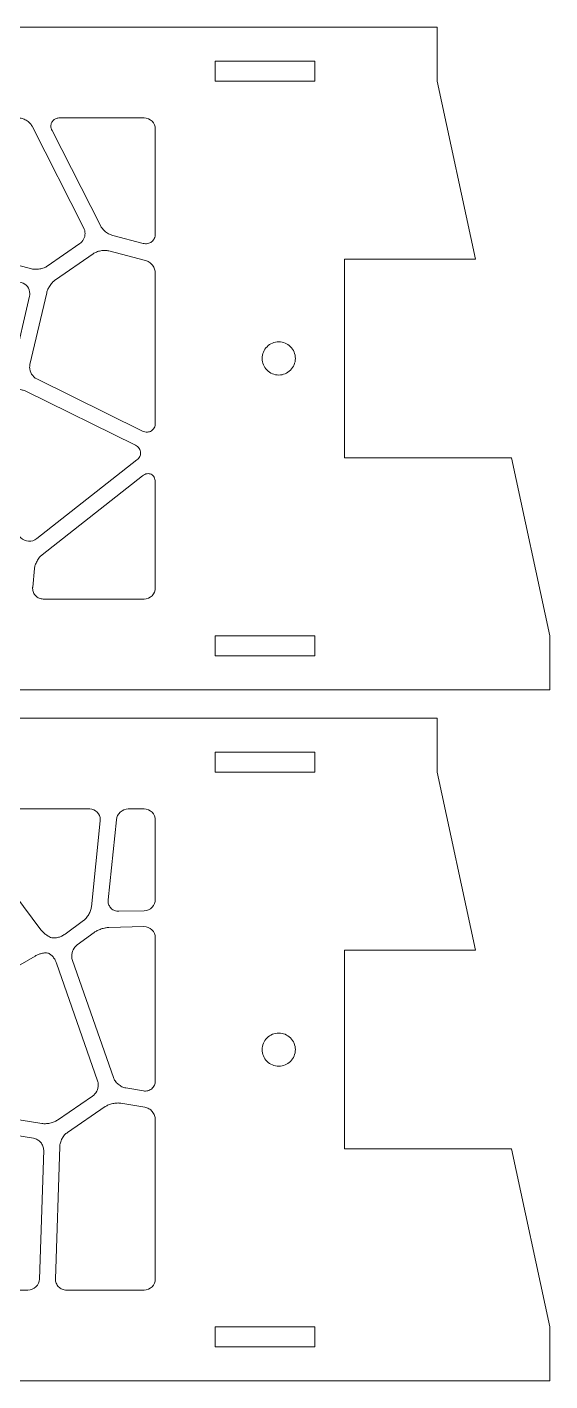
# Model space of a CAD drawing. Header units: millimetres. Extents: x -284 to 276, y -198 to 232.
# Drawn here: x -10 to 68.8, y -198 to 6.3 of the extents above; entities that cross this region are included whole.
import ezdxf

# ---------------------------------------------------------------- set-up
doc = ezdxf.new("R2010")
doc.units = ezdxf.units.MM
doc.header["$MEASUREMENT"] = 0
doc.layers.add('Layer 1', color=7, linetype='Continuous')

msp = doc.modelspace()

# ---------------------------------------------------------------- linework, layer by layer
at = {"layer": 'Layer 1', "color": 1, "lineweight": 9}
for points, knots in [([(-274.1577, 6.2933), (-274.1577, 6.2933), (-274.1577, -93.7066), (-274.1577, -93.7066), (-274.1577, -93.7066), (-274.1577, -93.7066), (68.8423, -93.7066), (68.8423, -93.7066), (68.8423, -93.7066), (68.8423, -93.7066), (68.8423, -85.5516), (68.8423, -85.5516), (68.8423, -85.5516), (68.8423, -85.5516), (63.0613, -58.7066), (63.0613, -58.7066), (63.0613, -58.7066), (63.0613, -58.7066), (37.9013, -58.7066), (37.9013, -58.7066), (37.9013, -58.7066), (37.9013, -58.7066), (37.9013, -28.7067), (37.9013, -28.7067), (37.9013, -28.7067), (37.9013, -28.7067), (57.6423, -28.7067), (57.6423, -28.7067), (57.6423, -28.7067), (57.6423, -28.7067), (51.8613, -1.8506), (51.8613, -1.8506), (51.8613, -1.8506), (51.8613, -1.8506), (51.8613, 6.2933), (51.8613, 6.2933), (51.8613, 6.2933), (51.8613, 6.2933), (-274.1577, 6.2933), (-274.1577, 6.2933)], [0, 0, 0, 0, 0.09090909, 0.09090909, 0.09090909, 0.09090909, 0.18181818, 0.18181818, 0.18181818, 0.18181818, 0.27272727, 0.27272727, 0.27272727, 0.27272727, 0.36363636, 0.36363636, 0.36363636, 0.36363636, 0.45454545, 0.45454545, 0.45454545, 0.45454545, 0.54545455, 0.54545455, 0.54545455, 0.54545455, 0.63636364, 0.63636364, 0.63636364, 0.63636364, 0.72727273, 0.72727273, 0.72727273, 0.72727273, 0.81818182, 0.81818182, 0.81818182, 0.81818182, 1, 1, 1, 1]), ([(18.4013, 1.1434), (18.4013, 1.1434), (33.4013, 1.1434), (33.4013, 1.1434), (33.4013, 1.1434), (33.4013, 1.1434), (33.4013, -1.8566), (33.4013, -1.8566), (33.4013, -1.8566), (33.4013, -1.8566), (18.4013, -1.8566), (18.4013, -1.8566), (18.4013, -1.8566), (18.4013, -1.8566), (18.4013, 1.1434), (18.4013, 1.1434)], [0, 0, 0, 0, 0.2, 0.2, 0.2, 0.2, 0.4, 0.4, 0.4, 0.4, 0.6, 0.6, 0.6, 0.6, 1, 1, 1, 1]), ([(-1.4107, -24.0316), (-1.3481, -24.1554), (-1.3004, -24.2864), (-1.2688, -24.4215), (-1.2688, -24.4215), (-1.236, -24.5607), (-1.2195, -24.7033), (-1.2195, -24.8462), (-1.2195, -24.8462), (-1.2195, -25.1532), (-1.2925, -25.4558), (-1.4324, -25.729), (-1.4324, -25.729), (-1.567, -25.9918), (-1.7647, -26.217), (-2.0076, -26.3847), (-2.0076, -26.3847), (-2.0076, -26.3847), (-6.9097, -29.7687), (-6.9097, -29.7687), (-6.9097, -29.7687), (-7.0626, -29.874), (-7.2275, -29.9606), (-7.4009, -30.027), (-7.4009, -30.027), (-7.6119, -30.108), (-7.8304, -30.1684), (-8.0531, -30.2071), (-8.0531, -30.2071), (-8.2757, -30.2458), (-8.5017, -30.2628), (-8.7276, -30.2576), (-8.7276, -30.2576), (-8.9133, -30.2534), (-9.0978, -30.2272), (-9.2773, -30.1795), (-9.2773, -30.1795), (-9.2773, -30.1795), (-26.9557, -25.4816), (-26.9557, -25.4816), (-26.9557, -25.4816), (-27.0824, -25.4479), (-27.2078, -25.4096), (-27.3316, -25.3663), (-27.3316, -25.3663), (-27.4537, -25.3237), (-27.574, -25.2762), (-27.6925, -25.2244), (-27.6925, -25.2244), (-27.7959, -25.179), (-27.8976, -25.1296), (-27.9973, -25.0763), (-27.9973, -25.0763), (-28.0575, -25.044), (-28.1155, -25.0081), (-28.1711, -24.9684), (-28.1711, -24.9684), (-28.2565, -24.9076), (-28.3379, -24.8412), (-28.4149, -24.7698), (-28.4149, -24.7698), (-28.4595, -24.7285), (-28.4993, -24.6822), (-28.5337, -24.6321), (-28.5337, -24.6321), (-28.5841, -24.5582), (-28.6228, -24.4769), (-28.6481, -24.3911), (-28.6481, -24.3911), (-28.6756, -24.2981), (-28.6896, -24.2017), (-28.6896, -24.1047), (-28.6896, -24.1047), (-28.6896, -24.1047), (-28.6897, -24.1046), (-28.6897, -24.1046), (-28.6897, -24.1046), (-28.6897, -23.8981), (-28.6443, -23.6939), (-28.5568, -23.5066), (-28.5568, -23.5066), (-28.4222, -23.2186), (-28.2478, -22.9507), (-28.0387, -22.7112), (-28.0387, -22.7112), (-28.0387, -22.7112), (-15.5467, -8.3996), (-15.5467, -8.3996), (-15.5467, -8.3996), (-15.425, -8.2604), (-15.2873, -8.1358), (-15.1366, -8.0288), (-15.1366, -8.0288), (-14.9525, -7.8977), (-14.7563, -7.7847), (-14.5507, -7.6913), (-14.5507, -7.6913), (-14.3451, -7.5977), (-14.1309, -7.5244), (-13.9113, -7.4718), (-13.9113, -7.4718), (-13.7312, -7.4288), (-13.5466, -7.4071), (-13.3614, -7.4071), (-13.3614, -7.4071), (-13.3614, -7.4071), (-11.2857, -7.4066), (-11.2857, -7.4066), (-11.2857, -7.4066), (-11.0869, -7.4067), (-10.8892, -7.4361), (-10.699, -7.4938), (-10.699, -7.4938), (-10.4817, -7.5596), (-10.2736, -7.6531), (-10.0801, -7.7718), (-10.0801, -7.7718), (-9.8865, -7.8905), (-9.709, -8.0337), (-9.5519, -8.1977), (-9.5519, -8.1977), (-9.4144, -8.3414), (-9.2988, -8.5043), (-9.2088, -8.6817), (-9.2088, -8.6817), (-9.2088, -8.6817), (-1.4107, -24.0316), (-1.4107, -24.0316)], [0, 0, 0, 0, 0.03030303, 0.03030303, 0.03030303, 0.03030303, 0.06060606, 0.06060606, 0.06060606, 0.06060606, 0.09090909, 0.09090909, 0.09090909, 0.09090909, 0.12121212, 0.12121212, 0.12121212, 0.12121212, 0.15151515, 0.15151515, 0.15151515, 0.15151515, 0.18181818, 0.18181818, 0.18181818, 0.18181818, 0.21212121, 0.21212121, 0.21212121, 0.21212121, 0.24242424, 0.24242424, 0.24242424, 0.24242424, 0.27272727, 0.27272727, 0.27272727, 0.27272727, 0.3030303, 0.3030303, 0.3030303, 0.3030303, 0.33333333, 0.33333333, 0.33333333, 0.33333333, 0.36363636, 0.36363636, 0.36363636, 0.36363636, 0.39393939, 0.39393939, 0.39393939, 0.39393939, 0.42424242, 0.42424242, 0.42424242, 0.42424242, 0.45454545, 0.45454545, 0.45454545, 0.45454545, 0.48484848, 0.48484848, 0.48484848, 0.48484848, 0.51515152, 0.51515152, 0.51515152, 0.51515152, 0.54545455, 0.54545455, 0.54545455, 0.54545455, 0.57575758, 0.57575758, 0.57575758, 0.57575758, 0.60606061, 0.60606061, 0.60606061, 0.60606061, 0.63636364, 0.63636364, 0.63636364, 0.63636364, 0.66666667, 0.66666667, 0.66666667, 0.66666667, 0.6969697, 0.6969697, 0.6969697, 0.6969697, 0.72727273, 0.72727273, 0.72727273, 0.72727273, 0.75757576, 0.75757576, 0.75757576, 0.75757576, 0.78787879, 0.78787879, 0.78787879, 0.78787879, 0.81818182, 0.81818182, 0.81818182, 0.81818182, 0.84848485, 0.84848485, 0.84848485, 0.84848485, 0.87878788, 0.87878788, 0.87878788, 0.87878788, 0.90909091, 0.90909091, 0.90909091, 0.90909091, 0.93939394, 0.93939394, 0.93939394, 0.93939394, 1, 1, 1, 1]), ([(9.3713, -9.1066), (9.3713, -9.1066), (9.3713, -24.9206), (9.3713, -24.9206), (9.3713, -24.9206), (9.3712, -25.1564), (9.3192, -25.3893), (9.219, -25.6028), (9.219, -25.6028), (9.1263, -25.8007), (8.9877, -25.9737), (8.8149, -26.1074), (8.8149, -26.1074), (8.6422, -26.2411), (8.4401, -26.3318), (8.2254, -26.3718), (8.2254, -26.3718), (7.9938, -26.4152), (7.7554, -26.4069), (7.5272, -26.348), (7.5272, -26.348), (7.5272, -26.348), (2.9623, -25.1647), (2.9623, -25.1647), (2.9623, -25.1647), (2.7835, -25.1184), (2.6107, -25.0516), (2.4474, -24.9653), (2.4474, -24.9653), (2.2479, -24.8598), (2.0588, -24.7353), (1.8828, -24.5938), (1.8828, -24.5938), (1.7068, -24.4524), (1.5448, -24.2945), (1.3988, -24.1223), (1.3988, -24.1223), (1.2793, -23.9814), (1.1767, -23.827), (1.0929, -23.6623), (1.0929, -23.6623), (1.0929, -23.6623), (-6.1947, -9.3157), (-6.1947, -9.3157), (-6.1947, -9.3157), (-6.2515, -9.2039), (-6.2957, -9.0864), (-6.3265, -8.965), (-6.3265, -8.965), (-6.354, -8.8566), (-6.368, -8.745), (-6.368, -8.6333), (-6.368, -8.6333), (-6.368, -8.4683), (-6.3342, -8.305), (-6.2687, -8.1535), (-6.2687, -8.1535), (-6.2035, -8.0024), (-6.1078, -7.8663), (-5.9878, -7.7536), (-5.9878, -7.7536), (-5.8705, -7.6435), (-5.7317, -7.5584), (-5.5802, -7.5039), (-5.5802, -7.5039), (-5.4017, -7.4397), (-5.2133, -7.407), (-5.0235, -7.407), (-5.0235, -7.407), (-5.0235, -7.407), (7.6713, -7.4066), (7.6713, -7.4066), (7.6713, -7.4066), (8.1219, -7.4065), (8.5541, -7.5853), (8.8728, -7.9037), (8.8728, -7.9037), (9.1915, -8.2223), (9.3707, -8.6565), (9.3709, -9.107), (9.3709, -9.107), (9.3709, -9.107), (9.3713, -9.1066), (9.3713, -9.1066)], [0, 0, 0, 0, 0.04545455, 0.04545455, 0.04545455, 0.04545455, 0.09090909, 0.09090909, 0.09090909, 0.09090909, 0.13636364, 0.13636364, 0.13636364, 0.13636364, 0.18181818, 0.18181818, 0.18181818, 0.18181818, 0.22727273, 0.22727273, 0.22727273, 0.22727273, 0.27272727, 0.27272727, 0.27272727, 0.27272727, 0.31818182, 0.31818182, 0.31818182, 0.31818182, 0.36363636, 0.36363636, 0.36363636, 0.36363636, 0.40909091, 0.40909091, 0.40909091, 0.40909091, 0.45454545, 0.45454545, 0.45454545, 0.45454545, 0.5, 0.5, 0.5, 0.5, 0.54545455, 0.54545455, 0.54545455, 0.54545455, 0.59090909, 0.59090909, 0.59090909, 0.59090909, 0.63636364, 0.63636364, 0.63636364, 0.63636364, 0.68181818, 0.68181818, 0.68181818, 0.68181818, 0.72727273, 0.72727273, 0.72727273, 0.72727273, 0.77272727, 0.77272727, 0.77272727, 0.77272727, 0.81818182, 0.81818182, 0.81818182, 0.81818182, 0.86363636, 0.86363636, 0.86363636, 0.86363636, 0.90909091, 0.90909091, 0.90909091, 0.90909091, 1, 1, 1, 1]), ([(-9.5427, -33.9296), (-9.5426, -34.0601), (-9.5575, -34.19), (-9.5871, -34.317), (-9.5871, -34.317), (-9.5871, -34.317), (-11.9767, -44.5566), (-11.9767, -44.5566), (-11.9767, -44.5566), (-12.0201, -44.7426), (-12.0876, -44.9222), (-12.1777, -45.0905), (-12.1777, -45.0905), (-12.2847, -45.2906), (-12.4134, -45.4785), (-12.5614, -45.6504), (-12.5614, -45.6504), (-12.7094, -45.8224), (-12.876, -45.9776), (-13.0579, -46.1131), (-13.0579, -46.1131), (-13.2111, -46.2273), (-13.3787, -46.3209), (-13.5562, -46.3915), (-13.5562, -46.3915), (-13.5562, -46.3915), (-23.9757, -50.5357), (-23.9757, -50.5357), (-23.9757, -50.5357), (-24.1966, -50.6234), (-24.4344, -50.6608), (-24.6716, -50.6446), (-24.6716, -50.6446), (-24.8885, -50.63), (-25.0987, -50.5621), (-25.2832, -50.447), (-25.2832, -50.447), (-25.4678, -50.3319), (-25.6212, -50.1728), (-25.7298, -49.9842), (-25.7298, -49.9842), (-25.8485, -49.7781), (-25.9195, -49.548), (-25.9376, -49.3108), (-25.9376, -49.3108), (-25.9376, -49.3108), (-27.4347, -29.7777), (-27.4347, -29.7777), (-27.4347, -29.7777), (-27.4347, -29.7777), (-27.4397, -29.6466), (-27.4397, -29.6466), (-27.4397, -29.6466), (-27.4397, -29.4233), (-27.3907, -29.2025), (-27.2961, -29.0001), (-27.2961, -29.0001), (-27.2091, -28.8142), (-27.0786, -28.6517), (-26.9159, -28.5265), (-26.9159, -28.5265), (-26.7506, -28.3992), (-26.5568, -28.3141), (-26.3514, -28.278), (-26.3514, -28.278), (-26.1239, -28.2381), (-25.8903, -28.2482), (-25.667, -28.3075), (-25.667, -28.3075), (-25.667, -28.3075), (-10.8277, -32.2507), (-10.8277, -32.2507), (-10.8277, -32.2507), (-10.0685, -32.4539), (-9.5411, -33.1438), (-9.5426, -33.9296), (-9.5426, -33.9296), (-9.5426, -33.9296), (-9.5427, -33.9296), (-9.5427, -33.9296)], [0, 0, 0, 0, 0.04761905, 0.04761905, 0.04761905, 0.04761905, 0.0952381, 0.0952381, 0.0952381, 0.0952381, 0.14285714, 0.14285714, 0.14285714, 0.14285714, 0.19047619, 0.19047619, 0.19047619, 0.19047619, 0.23809524, 0.23809524, 0.23809524, 0.23809524, 0.28571429, 0.28571429, 0.28571429, 0.28571429, 0.33333333, 0.33333333, 0.33333333, 0.33333333, 0.38095238, 0.38095238, 0.38095238, 0.38095238, 0.42857143, 0.42857143, 0.42857143, 0.42857143, 0.47619048, 0.47619048, 0.47619048, 0.47619048, 0.52380952, 0.52380952, 0.52380952, 0.52380952, 0.57142857, 0.57142857, 0.57142857, 0.57142857, 0.61904762, 0.61904762, 0.61904762, 0.61904762, 0.66666667, 0.66666667, 0.66666667, 0.66666667, 0.71428571, 0.71428571, 0.71428571, 0.71428571, 0.76190476, 0.76190476, 0.76190476, 0.76190476, 0.80952381, 0.80952381, 0.80952381, 0.80952381, 0.85714286, 0.85714286, 0.85714286, 0.85714286, 0.9047619, 0.9047619, 0.9047619, 0.9047619, 1, 1, 1, 1]), ([(0.0073, -27.9107), (0.1599, -27.8052), (0.3245, -27.7181), (0.4976, -27.6513), (0.4976, -27.6513), (0.7083, -27.5699), (0.9265, -27.5092), (1.149, -27.4697), (1.149, -27.4697), (1.3714, -27.4303), (1.5971, -27.4126), (1.823, -27.4166), (1.823, -27.4166), (2.0083, -27.4199), (2.1926, -27.4449), (2.372, -27.4914), (2.372, -27.4914), (2.372, -27.4914), (7.8783, -28.9177), (7.8783, -28.9177), (7.8783, -28.9177), (8.0803, -28.97), (8.2718, -29.0569), (8.4443, -29.1743), (8.4443, -29.1743), (8.6325, -29.3024), (8.7993, -29.4593), (8.9386, -29.6393), (8.9386, -29.6393), (9.0779, -29.8194), (9.188, -30.0203), (9.2648, -30.2345), (9.2648, -30.2345), (9.3351, -30.4309), (9.3711, -30.6378), (9.3711, -30.8464), (9.3711, -30.8464), (9.3711, -30.8464), (9.3713, -53.4687), (9.3713, -53.4687), (9.3713, -53.4687), (9.3713, -53.7147), (9.3132, -53.9573), (9.2019, -54.1765), (9.2019, -54.1765), (9.1053, -54.3669), (8.9583, -54.5271), (8.777, -54.6398), (8.777, -54.6398), (8.596, -54.7527), (8.3873, -54.8137), (8.174, -54.8162), (8.174, -54.8162), (7.9282, -54.8192), (7.6852, -54.764), (7.4647, -54.6553), (7.4647, -54.6553), (7.4647, -54.6553), (-8.4797, -46.8026), (-8.4797, -46.8026), (-8.4797, -46.8026), (-8.8063, -46.6416), (-9.0804, -46.3906), (-9.2694, -46.0793), (-9.2694, -46.0793), (-9.4652, -45.7569), (-9.5688, -45.3868), (-9.5688, -45.0098), (-9.5688, -45.0098), (-9.5688, -45.0098), (-9.5687, -45.0096), (-9.5687, -45.0096), (-9.5687, -45.0096), (-9.5687, -44.9393), (-9.5648, -44.8691), (-9.5569, -44.7993), (-9.5569, -44.7993), (-9.5493, -44.732), (-9.5377, -44.6653), (-9.5223, -44.5994), (-9.5223, -44.5994), (-9.5223, -44.5994), (-6.9977, -33.7826), (-6.9977, -33.7826), (-6.9977, -33.7826), (-6.9571, -33.6083), (-6.8987, -33.4384), (-6.8234, -33.2758), (-6.8234, -33.2758), (-6.7292, -33.0728), (-6.6186, -32.8778), (-6.4926, -32.6928), (-6.4926, -32.6928), (-6.3666, -32.5077), (-6.2257, -32.3335), (-6.0712, -32.1715), (-6.0712, -32.1715), (-5.9476, -32.0419), (-5.811, -31.9253), (-5.6636, -31.8236), (-5.6636, -31.8236), (-5.6636, -31.8236), (0.0073, -27.9107), (0.0073, -27.9107)], [0, 0, 0, 0, 0.03703704, 0.03703704, 0.03703704, 0.03703704, 0.07407407, 0.07407407, 0.07407407, 0.07407407, 0.11111111, 0.11111111, 0.11111111, 0.11111111, 0.14814815, 0.14814815, 0.14814815, 0.14814815, 0.18518519, 0.18518519, 0.18518519, 0.18518519, 0.22222222, 0.22222222, 0.22222222, 0.22222222, 0.25925926, 0.25925926, 0.25925926, 0.25925926, 0.2962963, 0.2962963, 0.2962963, 0.2962963, 0.33333333, 0.33333333, 0.33333333, 0.33333333, 0.37037037, 0.37037037, 0.37037037, 0.37037037, 0.40740741, 0.40740741, 0.40740741, 0.40740741, 0.44444444, 0.44444444, 0.44444444, 0.44444444, 0.48148148, 0.48148148, 0.48148148, 0.48148148, 0.51851852, 0.51851852, 0.51851852, 0.51851852, 0.55555556, 0.55555556, 0.55555556, 0.55555556, 0.59259259, 0.59259259, 0.59259259, 0.59259259, 0.62962963, 0.62962963, 0.62962963, 0.62962963, 0.66666667, 0.66666667, 0.66666667, 0.66666667, 0.7037037, 0.7037037, 0.7037037, 0.7037037, 0.74074074, 0.74074074, 0.74074074, 0.74074074, 0.77777778, 0.77777778, 0.77777778, 0.77777778, 0.81481481, 0.81481481, 0.81481481, 0.81481481, 0.85185185, 0.85185185, 0.85185185, 0.85185185, 0.88888889, 0.88888889, 0.88888889, 0.88888889, 0.92592593, 0.92592593, 0.92592593, 0.92592593, 1, 1, 1, 1]), ([(25.4803, -43.7067), (25.4799, -43.044), (25.7427, -42.4084), (26.211, -41.9397), (26.211, -41.9397), (26.6792, -41.4709), (27.3176, -41.2073), (27.9802, -41.207), (27.9802, -41.207), (28.6428, -41.2065), (29.2784, -41.4692), (29.7473, -41.9374), (29.7473, -41.9374), (30.2162, -42.4057), (30.4798, -43.0441), (30.4803, -43.7067), (30.4803, -43.7067), (30.4807, -44.3694), (30.2179, -45.0051), (29.7496, -45.4739), (29.7496, -45.4739), (29.2813, -45.9429), (28.6428, -46.2064), (27.9802, -46.2068), (27.9802, -46.2068), (27.3175, -46.2073), (26.6818, -45.9444), (26.213, -45.4762), (26.213, -45.4762), (25.7441, -45.008), (25.4805, -44.3694), (25.48, -43.7067), (25.48, -43.7067), (25.48, -43.7067), (25.4803, -43.7067), (25.4803, -43.7067)], [0, 0, 0, 0, 0.1, 0.1, 0.1, 0.1, 0.2, 0.2, 0.2, 0.2, 0.3, 0.3, 0.3, 0.3, 0.4, 0.4, 0.4, 0.4, 0.5, 0.5, 0.5, 0.5, 0.6, 0.6, 0.6, 0.6, 0.7, 0.7, 0.7, 0.7, 0.8, 0.8, 0.8, 0.8, 1, 1, 1, 1]), ([(-10.1367, -48.6616), (-10.1367, -48.6616), (6.3613, -56.7866), (6.3613, -56.7866), (6.3613, -56.7866), (6.601, -56.9049), (6.806, -57.0834), (6.9561, -57.3046), (6.9561, -57.3046), (7.0873, -57.4977), (7.1574, -57.7259), (7.1574, -57.9593), (7.1574, -57.9593), (7.1574, -58.1535), (7.1101, -58.3449), (7.0197, -58.5167), (7.0197, -58.5167), (6.9158, -58.714), (6.7714, -58.8874), (6.5962, -59.0254), (6.5962, -59.0254), (6.5962, -59.0254), (-8.4837, -70.8986), (-8.4837, -70.8986), (-8.4837, -70.8986), (-8.8347, -71.175), (-9.2754, -71.3129), (-9.7214, -71.2861), (-9.7214, -71.2861), (-10.1675, -71.2591), (-10.5885, -71.069), (-10.9037, -70.7522), (-10.9037, -70.7522), (-10.9037, -70.7522), (-25.5957, -55.9917), (-25.5957, -55.9917), (-25.5957, -55.9917), (-25.7741, -55.8124), (-25.9424, -55.6235), (-26.0999, -55.4258), (-26.0999, -55.4258), (-26.1833, -55.3211), (-26.2556, -55.2079), (-26.3154, -55.0882), (-26.3154, -55.0882), (-26.3499, -55.019), (-26.3771, -54.9467), (-26.3966, -54.8719), (-26.3966, -54.8719), (-26.4126, -54.8105), (-26.4207, -54.7471), (-26.4207, -54.6835), (-26.4207, -54.6835), (-26.4207, -54.6835), (-26.4207, -54.4617), (-26.4207, -54.4617), (-26.4207, -54.4617), (-26.4207, -54.4617), (-26.2897, -54.2597), (-26.2897, -54.2597), (-26.2897, -54.2597), (-26.2219, -54.1612), (-26.1325, -54.0795), (-26.0284, -54.0208), (-26.0284, -54.0208), (-25.6822, -53.826), (-25.3233, -53.6544), (-24.9542, -53.5076), (-24.9542, -53.5076), (-24.9542, -53.5076), (-12.5307, -48.5666), (-12.5307, -48.5666), (-12.5307, -48.5666), (-12.3598, -48.4984), (-12.1816, -48.4503), (-11.9996, -48.423), (-11.9996, -48.423), (-11.7764, -48.3896), (-11.5506, -48.3774), (-11.3251, -48.3864), (-11.3251, -48.3864), (-11.0997, -48.3953), (-10.8756, -48.4253), (-10.6558, -48.4763), (-10.6558, -48.4763), (-10.4763, -48.5177), (-10.3021, -48.5799), (-10.1368, -48.6613), (-10.1368, -48.6613), (-10.1368, -48.6613), (-10.1367, -48.6616), (-10.1367, -48.6616)], [0, 0, 0, 0, 0.04166667, 0.04166667, 0.04166667, 0.04166667, 0.08333333, 0.08333333, 0.08333333, 0.08333333, 0.125, 0.125, 0.125, 0.125, 0.16666667, 0.16666667, 0.16666667, 0.16666667, 0.20833333, 0.20833333, 0.20833333, 0.20833333, 0.25, 0.25, 0.25, 0.25, 0.29166667, 0.29166667, 0.29166667, 0.29166667, 0.33333333, 0.33333333, 0.33333333, 0.33333333, 0.375, 0.375, 0.375, 0.375, 0.41666667, 0.41666667, 0.41666667, 0.41666667, 0.45833333, 0.45833333, 0.45833333, 0.45833333, 0.5, 0.5, 0.5, 0.5, 0.54166667, 0.54166667, 0.54166667, 0.54166667, 0.58333333, 0.58333333, 0.58333333, 0.58333333, 0.625, 0.625, 0.625, 0.625, 0.66666667, 0.66666667, 0.66666667, 0.66666667, 0.70833333, 0.70833333, 0.70833333, 0.70833333, 0.75, 0.75, 0.75, 0.75, 0.79166667, 0.79166667, 0.79166667, 0.79166667, 0.83333333, 0.83333333, 0.83333333, 0.83333333, 0.875, 0.875, 0.875, 0.875, 0.91666667, 0.91666667, 0.91666667, 0.91666667, 1, 1, 1, 1]), ([(7.4523, -61.4067), (7.6536, -61.2478), (7.8915, -61.1419), (8.1442, -61.0983), (8.1442, -61.0983), (8.3487, -61.063), (8.5592, -61.0929), (8.7458, -61.1836), (8.7458, -61.1836), (8.9324, -61.274), (9.086, -61.4209), (9.1848, -61.6033), (9.1848, -61.6033), (9.307, -61.8289), (9.3709, -62.0813), (9.3709, -62.3378), (9.3709, -62.3378), (9.3709, -62.3378), (9.3713, -78.3066), (9.3713, -78.3066), (9.3713, -78.3066), (9.3715, -78.7573), (9.1928, -79.1895), (8.8743, -79.5084), (8.8743, -79.5084), (8.5558, -79.8273), (8.1215, -80.0064), (7.6709, -80.0068), (7.6709, -80.0068), (7.6709, -80.0068), (-7.5127, -80.0067), (-7.5127, -80.0067), (-7.5127, -80.0067), (-7.727, -80.0067), (-7.9392, -79.9651), (-8.1377, -79.8842), (-8.1377, -79.8842), (-8.331, -79.8054), (-8.5068, -79.6887), (-8.6546, -79.5411), (-8.6546, -79.5411), (-8.8021, -79.3939), (-8.9188, -79.2189), (-8.9979, -79.0261), (-8.9979, -79.0261), (-9.0784, -78.83), (-9.1199, -78.6197), (-9.1199, -78.4075), (-9.1199, -78.4075), (-9.1199, -78.4075), (-9.1197, -78.4077), (-9.1197, -78.4077), (-9.1197, -78.4077), (-9.1198, -78.3801), (-9.1192, -78.3524), (-9.118, -78.3249), (-9.118, -78.3249), (-9.1167, -78.2978), (-9.1147, -78.2706), (-9.1121, -78.2435), (-9.1121, -78.2435), (-9.1121, -78.2435), (-8.8377, -75.4247), (-8.8377, -75.4247), (-8.8377, -75.4247), (-8.8198, -75.243), (-8.7817, -75.0637), (-8.7241, -74.8905), (-8.7241, -74.8905), (-8.6533, -74.6767), (-8.5633, -74.4698), (-8.4552, -74.2725), (-8.4552, -74.2725), (-8.3471, -74.0748), (-8.2214, -73.8874), (-8.0796, -73.7124), (-8.0796, -73.7124), (-7.9647, -73.5705), (-7.8343, -73.442), (-7.6908, -73.329), (-7.6908, -73.329), (-7.6908, -73.329), (7.4523, -61.4067), (7.4523, -61.4067)], [0, 0, 0, 0, 0.04545455, 0.04545455, 0.04545455, 0.04545455, 0.09090909, 0.09090909, 0.09090909, 0.09090909, 0.13636364, 0.13636364, 0.13636364, 0.13636364, 0.18181818, 0.18181818, 0.18181818, 0.18181818, 0.22727273, 0.22727273, 0.22727273, 0.22727273, 0.27272727, 0.27272727, 0.27272727, 0.27272727, 0.31818182, 0.31818182, 0.31818182, 0.31818182, 0.36363636, 0.36363636, 0.36363636, 0.36363636, 0.40909091, 0.40909091, 0.40909091, 0.40909091, 0.45454545, 0.45454545, 0.45454545, 0.45454545, 0.5, 0.5, 0.5, 0.5, 0.54545455, 0.54545455, 0.54545455, 0.54545455, 0.59090909, 0.59090909, 0.59090909, 0.59090909, 0.63636364, 0.63636364, 0.63636364, 0.63636364, 0.68181818, 0.68181818, 0.68181818, 0.68181818, 0.72727273, 0.72727273, 0.72727273, 0.72727273, 0.77272727, 0.77272727, 0.77272727, 0.77272727, 0.81818182, 0.81818182, 0.81818182, 0.81818182, 0.86363636, 0.86363636, 0.86363636, 0.86363636, 0.90909091, 0.90909091, 0.90909091, 0.90909091, 1, 1, 1, 1]), ([(18.4013, -85.5567), (18.4013, -85.5567), (33.4013, -85.5567), (33.4013, -85.5567), (33.4013, -85.5567), (33.4013, -85.5567), (33.4013, -88.5566), (33.4013, -88.5566), (33.4013, -88.5566), (33.4013, -88.5566), (18.4013, -88.5566), (18.4013, -88.5566), (18.4013, -88.5566), (18.4013, -88.5566), (18.4013, -85.5567), (18.4013, -85.5567)], [0, 0, 0, 0, 0.2, 0.2, 0.2, 0.2, 0.4, 0.4, 0.4, 0.4, 0.6, 0.6, 0.6, 0.6, 1, 1, 1, 1]), ([(-274.1577, -97.9887), (-274.1577, -97.9887), (-274.1577, -197.9897), (-274.1577, -197.9897), (-274.1577, -197.9897), (-274.1577, -197.9897), (68.8423, -197.9897), (68.8423, -197.9897), (68.8423, -197.9897), (68.8423, -197.9897), (68.8423, -189.8336), (68.8423, -189.8336), (68.8423, -189.8336), (68.8423, -189.8336), (63.0613, -162.9887), (63.0613, -162.9887), (63.0613, -162.9887), (63.0613, -162.9887), (37.9013, -162.9887), (37.9013, -162.9887), (37.9013, -162.9887), (37.9013, -162.9887), (37.9013, -132.9896), (37.9013, -132.9896), (37.9013, -132.9896), (37.9013, -132.9896), (57.6423, -132.9896), (57.6423, -132.9896), (57.6423, -132.9896), (57.6423, -132.9896), (51.8613, -106.1327), (51.8613, -106.1327), (51.8613, -106.1327), (51.8613, -106.1327), (51.8613, -97.9887), (51.8613, -97.9887), (51.8613, -97.9887), (51.8613, -97.9887), (-274.1577, -97.9887), (-274.1577, -97.9887)], [0, 0, 0, 0, 0.09090909, 0.09090909, 0.09090909, 0.09090909, 0.18181818, 0.18181818, 0.18181818, 0.18181818, 0.27272727, 0.27272727, 0.27272727, 0.27272727, 0.36363636, 0.36363636, 0.36363636, 0.36363636, 0.45454545, 0.45454545, 0.45454545, 0.45454545, 0.54545455, 0.54545455, 0.54545455, 0.54545455, 0.63636364, 0.63636364, 0.63636364, 0.63636364, 0.72727273, 0.72727273, 0.72727273, 0.72727273, 0.81818182, 0.81818182, 0.81818182, 0.81818182, 1, 1, 1, 1]), ([(18.4013, -106.1387), (18.4013, -106.1387), (18.4013, -103.1386), (18.4013, -103.1386), (18.4013, -103.1386), (18.4013, -103.1386), (33.4013, -103.1386), (33.4013, -103.1386), (33.4013, -103.1386), (33.4013, -103.1386), (33.4013, -106.1387), (33.4013, -106.1387), (33.4013, -106.1387), (33.4013, -106.1387), (18.4013, -106.1387), (18.4013, -106.1387)], [0, 0, 0, 0, 0.2, 0.2, 0.2, 0.2, 0.4, 0.4, 0.4, 0.4, 0.6, 0.6, 0.6, 0.6, 1, 1, 1, 1]), ([(-0.2607, -126.4486), (-0.2793, -126.6317), (-0.319, -126.8123), (-0.379, -126.9863), (-0.379, -126.9863), (-0.4527, -127.1996), (-0.5462, -127.4056), (-0.6584, -127.6015), (-0.6584, -127.6015), (-0.7705, -127.797), (-0.9007, -127.9819), (-1.0473, -128.1532), (-1.0473, -128.1532), (-1.1671, -128.2931), (-1.3027, -128.4189), (-1.4513, -128.528), (-1.4513, -128.528), (-1.4513, -128.528), (-4.2307, -130.5656), (-4.2307, -130.5656), (-4.2307, -130.5656), (-4.385, -130.6788), (-4.549, -130.7781), (-4.7208, -130.8626), (-4.7208, -130.8626), (-4.8761, -130.9389), (-5.0385, -130.9999), (-5.2056, -131.0447), (-5.2056, -131.0447), (-5.4142, -131.1007), (-5.6278, -131.136), (-5.8432, -131.1505), (-5.8432, -131.1505), (-5.9784, -131.1596), (-6.1141, -131.1474), (-6.2455, -131.1146), (-6.2455, -131.1146), (-6.3667, -131.0841), (-6.4837, -131.0387), (-6.5938, -130.9794), (-6.5938, -130.9794), (-6.779, -130.8795), (-6.9567, -130.7663), (-7.1253, -130.6404), (-7.1253, -130.6404), (-7.2598, -130.5398), (-7.3868, -130.4296), (-7.5051, -130.3105), (-7.5051, -130.3105), (-7.6325, -130.1824), (-7.7511, -130.0456), (-7.8598, -129.9014), (-7.8598, -129.9014), (-7.8598, -129.9014), (-15.6407, -119.5727), (-15.6407, -119.5727), (-15.6407, -119.5727), (-15.8101, -119.3475), (-15.9391, -119.0945), (-16.0219, -118.8253), (-16.0219, -118.8253), (-16.1179, -118.5133), (-16.1667, -118.1887), (-16.1667, -117.8625), (-16.1667, -117.8625), (-16.1667, -117.8625), (-16.1667, -117.8626), (-16.1667, -117.8626), (-16.1667, -117.8626), (-16.1667, -117.7429), (-16.1589, -117.6231), (-16.1432, -117.5044), (-16.1432, -117.5044), (-16.1296, -117.4007), (-16.1082, -117.2983), (-16.0792, -117.1978), (-16.0792, -117.1978), (-16.0792, -117.1978), (-14.9167, -113.1566), (-14.9167, -113.1566), (-14.9167, -113.1566), (-14.8594, -112.9579), (-14.7688, -112.7703), (-14.6487, -112.6018), (-14.6487, -112.6018), (-14.5164, -112.4161), (-14.3564, -112.2517), (-14.1742, -112.1146), (-14.1742, -112.1146), (-13.992, -111.9775), (-13.7898, -111.8692), (-13.5748, -111.7933), (-13.5748, -111.7933), (-13.3797, -111.7247), (-13.1742, -111.6896), (-12.9673, -111.6896), (-12.9673, -111.6896), (-12.9673, -111.6896), (-0.5217, -111.6897), (-0.5217, -111.6897), (-0.5217, -111.6897), (-0.0966, -111.6896), (0.3116, -111.858), (0.6131, -112.1578), (0.6131, -112.1578), (0.9128, -112.4555), (1.0813, -112.8608), (1.0813, -113.2834), (1.0813, -113.2834), (1.0813, -113.3105), (1.0806, -113.3374), (1.0793, -113.3644), (1.0793, -113.3644), (1.0777, -113.3948), (1.0754, -113.4253), (1.0725, -113.4556), (1.0725, -113.4556), (1.0725, -113.4556), (-0.2607, -126.4486), (-0.2607, -126.4486)], [0, 0, 0, 0, 0.03225806, 0.03225806, 0.03225806, 0.03225806, 0.06451613, 0.06451613, 0.06451613, 0.06451613, 0.09677419, 0.09677419, 0.09677419, 0.09677419, 0.12903226, 0.12903226, 0.12903226, 0.12903226, 0.16129032, 0.16129032, 0.16129032, 0.16129032, 0.19354839, 0.19354839, 0.19354839, 0.19354839, 0.22580645, 0.22580645, 0.22580645, 0.22580645, 0.25806452, 0.25806452, 0.25806452, 0.25806452, 0.29032258, 0.29032258, 0.29032258, 0.29032258, 0.32258065, 0.32258065, 0.32258065, 0.32258065, 0.35483871, 0.35483871, 0.35483871, 0.35483871, 0.38709677, 0.38709677, 0.38709677, 0.38709677, 0.41935484, 0.41935484, 0.41935484, 0.41935484, 0.4516129, 0.4516129, 0.4516129, 0.4516129, 0.48387097, 0.48387097, 0.48387097, 0.48387097, 0.51612903, 0.51612903, 0.51612903, 0.51612903, 0.5483871, 0.5483871, 0.5483871, 0.5483871, 0.58064516, 0.58064516, 0.58064516, 0.58064516, 0.61290323, 0.61290323, 0.61290323, 0.61290323, 0.64516129, 0.64516129, 0.64516129, 0.64516129, 0.67741935, 0.67741935, 0.67741935, 0.67741935, 0.70967742, 0.70967742, 0.70967742, 0.70967742, 0.74193548, 0.74193548, 0.74193548, 0.74193548, 0.77419355, 0.77419355, 0.77419355, 0.77419355, 0.80645161, 0.80645161, 0.80645161, 0.80645161, 0.83870968, 0.83870968, 0.83870968, 0.83870968, 0.87096774, 0.87096774, 0.87096774, 0.87096774, 0.90322581, 0.90322581, 0.90322581, 0.90322581, 0.93548387, 0.93548387, 0.93548387, 0.93548387, 1, 1, 1, 1]), ([(7.6873, -127.0436), (7.6873, -127.0436), (3.8703, -127.1326), (3.8703, -127.1326), (3.8703, -127.1326), (3.6549, -127.1373), (3.4405, -127.0998), (3.2396, -127.0222), (3.2396, -127.0222), (3.0453, -126.9472), (2.8682, -126.8335), (2.7193, -126.6879), (2.7193, -126.6879), (2.5714, -126.5434), (2.4542, -126.3705), (2.375, -126.1795), (2.375, -126.1795), (2.2937, -125.9839), (2.2519, -125.7739), (2.2518, -125.5618), (2.2518, -125.5618), (2.2518, -125.5618), (2.2523, -125.5617), (2.2523, -125.5617), (2.2523, -125.5617), (2.2522, -125.5328), (2.2527, -125.5039), (2.2541, -125.475), (2.2541, -125.475), (2.2555, -125.4464), (2.2577, -125.4179), (2.2607, -125.3894), (2.2607, -125.3894), (2.2607, -125.3894), (3.4993, -113.3126), (3.4993, -113.3126), (3.4993, -113.3126), (3.545, -112.8675), (3.7544, -112.4549), (4.0865, -112.155), (4.0865, -112.155), (4.4185, -111.8553), (4.8503, -111.6892), (5.2977, -111.6892), (5.2977, -111.6892), (5.2977, -111.6892), (7.6713, -111.6897), (7.6713, -111.6897), (7.6713, -111.6897), (8.1218, -111.6893), (8.5539, -111.8681), (8.8727, -112.1863), (8.8727, -112.1863), (9.1914, -112.5048), (9.3706, -112.9387), (9.3709, -113.3892), (9.3709, -113.3892), (9.3709, -113.3892), (9.3713, -125.3206), (9.3713, -125.3206), (9.3713, -125.3206), (9.3712, -125.7707), (9.1948, -126.2031), (8.8802, -126.5251), (8.8802, -126.5251), (8.5657, -126.847), (8.1374, -127.0331), (7.6874, -127.0435), (7.6874, -127.0435), (7.6874, -127.0435), (7.6873, -127.0436), (7.6873, -127.0436)], [0, 0, 0, 0, 0.05263158, 0.05263158, 0.05263158, 0.05263158, 0.10526316, 0.10526316, 0.10526316, 0.10526316, 0.15789474, 0.15789474, 0.15789474, 0.15789474, 0.21052632, 0.21052632, 0.21052632, 0.21052632, 0.26315789, 0.26315789, 0.26315789, 0.26315789, 0.31578947, 0.31578947, 0.31578947, 0.31578947, 0.36842105, 0.36842105, 0.36842105, 0.36842105, 0.42105263, 0.42105263, 0.42105263, 0.42105263, 0.47368421, 0.47368421, 0.47368421, 0.47368421, 0.52631579, 0.52631579, 0.52631579, 0.52631579, 0.57894737, 0.57894737, 0.57894737, 0.57894737, 0.63157895, 0.63157895, 0.63157895, 0.63157895, 0.68421053, 0.68421053, 0.68421053, 0.68421053, 0.73684211, 0.73684211, 0.73684211, 0.73684211, 0.78947368, 0.78947368, 0.78947368, 0.78947368, 0.84210526, 0.84210526, 0.84210526, 0.84210526, 0.89473684, 0.89473684, 0.89473684, 0.89473684, 1, 1, 1, 1]), ([(3.0493, -152.2096), (3.0493, -152.2096), (-3.1227, -134.5286), (-3.1227, -134.5286), (-3.1227, -134.5286), (-3.1568, -134.4305), (-3.1824, -134.3295), (-3.1992, -134.2269), (-3.1992, -134.2269), (-3.2169, -134.1187), (-3.2259, -134.0092), (-3.2259, -133.8997), (-3.2259, -133.8997), (-3.2259, -133.8997), (-3.2257, -133.8997), (-3.2257, -133.8997), (-3.2257, -133.8997), (-3.2258, -133.5599), (-3.1486, -133.2247), (-3.0001, -132.9192), (-3.0001, -132.9192), (-2.8611, -132.6333), (-2.6545, -132.3858), (-2.3983, -132.1979), (-2.3983, -132.1979), (-2.3983, -132.1979), (0.1663, -130.3177), (0.1663, -130.3177), (0.1663, -130.3177), (0.3055, -130.2156), (0.4532, -130.1258), (0.6078, -130.049), (0.6078, -130.049), (0.8052, -129.9507), (1.009, -129.8658), (1.2178, -129.7947), (1.2178, -129.7947), (1.4265, -129.7237), (1.6399, -129.6666), (1.8562, -129.624), (1.8562, -129.624), (2.0255, -129.5908), (2.1974, -129.572), (2.3699, -129.5679), (2.3699, -129.5679), (2.3699, -129.5679), (7.6553, -129.4446), (7.6553, -129.4446), (7.6553, -129.4446), (8.1065, -129.434), (8.5432, -129.6059), (8.8663, -129.921), (8.8663, -129.921), (9.1892, -130.2368), (9.3712, -130.6698), (9.3711, -131.1215), (9.3711, -131.1215), (9.3711, -131.1215), (9.3713, -152.7006), (9.3713, -152.7006), (9.3713, -152.7006), (9.3712, -152.9316), (9.322, -153.1601), (9.227, -153.3706), (9.227, -153.3706), (9.1363, -153.5715), (9.0018, -153.7498), (8.8335, -153.8923), (8.8335, -153.8923), (8.6651, -154.0347), (8.4669, -154.138), (8.2536, -154.1941), (8.2536, -154.1941), (8.0302, -154.253), (7.7966, -154.2636), (7.5688, -154.2253), (7.5688, -154.2253), (7.5688, -154.2253), (4.9103, -153.7787), (4.9103, -153.7787), (4.9103, -153.7787), (4.716, -153.7462), (4.5273, -153.6861), (4.3501, -153.6), (4.3501, -153.6), (4.1459, -153.5006), (3.9548, -153.3763), (3.7812, -153.2298), (3.7812, -153.2298), (3.6075, -153.0834), (3.4526, -152.9158), (3.3202, -152.7313), (3.3202, -152.7313), (3.2054, -152.5712), (3.1142, -152.3955), (3.0493, -152.2095), (3.0493, -152.2095), (3.0493, -152.2095), (3.0493, -152.2096), (3.0493, -152.2096)], [0, 0, 0, 0, 0.03846154, 0.03846154, 0.03846154, 0.03846154, 0.07692308, 0.07692308, 0.07692308, 0.07692308, 0.11538462, 0.11538462, 0.11538462, 0.11538462, 0.15384615, 0.15384615, 0.15384615, 0.15384615, 0.19230769, 0.19230769, 0.19230769, 0.19230769, 0.23076923, 0.23076923, 0.23076923, 0.23076923, 0.26923077, 0.26923077, 0.26923077, 0.26923077, 0.30769231, 0.30769231, 0.30769231, 0.30769231, 0.34615385, 0.34615385, 0.34615385, 0.34615385, 0.38461538, 0.38461538, 0.38461538, 0.38461538, 0.42307692, 0.42307692, 0.42307692, 0.42307692, 0.46153846, 0.46153846, 0.46153846, 0.46153846, 0.5, 0.5, 0.5, 0.5, 0.53846154, 0.53846154, 0.53846154, 0.53846154, 0.57692308, 0.57692308, 0.57692308, 0.57692308, 0.61538462, 0.61538462, 0.61538462, 0.61538462, 0.65384615, 0.65384615, 0.65384615, 0.65384615, 0.69230769, 0.69230769, 0.69230769, 0.69230769, 0.73076923, 0.73076923, 0.73076923, 0.73076923, 0.76923077, 0.76923077, 0.76923077, 0.76923077, 0.80769231, 0.80769231, 0.80769231, 0.80769231, 0.84615385, 0.84615385, 0.84615385, 0.84615385, 0.88461538, 0.88461538, 0.88461538, 0.88461538, 0.92307692, 0.92307692, 0.92307692, 0.92307692, 1, 1, 1, 1]), ([(-26.4497, -144.1327), (-26.4497, -144.1327), (-8.7447, -133.8836), (-8.7447, -133.8836), (-8.7447, -133.8836), (-8.5804, -133.7888), (-8.41, -133.705), (-8.2345, -133.6329), (-8.2345, -133.6329), (-8.0927, -133.5745), (-7.9463, -133.528), (-7.7969, -133.4939), (-7.7969, -133.4939), (-7.595, -133.4479), (-7.3897, -133.4187), (-7.183, -133.4066), (-7.183, -133.4066), (-7.0695, -133.4), (-6.9555, -133.4108), (-6.8453, -133.4384), (-6.8453, -133.4384), (-6.7779, -133.4553), (-6.7124, -133.4793), (-6.65, -133.5097), (-6.65, -133.5097), (-6.5675, -133.55), (-6.4884, -133.5966), (-6.4133, -133.6493), (-6.4133, -133.6493), (-6.3436, -133.6981), (-6.2778, -133.7523), (-6.2166, -133.8115), (-6.2166, -133.8115), (-6.1518, -133.8742), (-6.0918, -133.9415), (-6.037, -134.0132), (-6.037, -134.0132), (-5.9197, -134.1663), (-5.814, -134.3279), (-5.7206, -134.4966), (-5.7206, -134.4966), (-5.6388, -134.6448), (-5.5696, -134.7996), (-5.5139, -134.9593), (-5.5139, -134.9593), (-5.5139, -134.9593), (0.6743, -152.6886), (0.6743, -152.6886), (0.6743, -152.6886), (0.7081, -152.7852), (0.7334, -152.8844), (0.7502, -152.9854), (0.7502, -152.9854), (0.7677, -153.0917), (0.7765, -153.1993), (0.7765, -153.307), (0.7765, -153.307), (0.7765, -153.6488), (0.6957, -153.9858), (0.5408, -154.2905), (0.5408, -154.2905), (0.3948, -154.5777), (0.1788, -154.8237), (-0.0871, -155.0055), (-0.0871, -155.0055), (-0.0871, -155.0055), (-5.3927, -158.6337), (-5.3927, -158.6337), (-5.3927, -158.6337), (-5.5412, -158.7354), (-5.7001, -158.8212), (-5.8667, -158.8896), (-5.8667, -158.8896), (-6.0743, -158.9747), (-6.2887, -159.0421), (-6.5077, -159.0911), (-6.5077, -159.0911), (-6.7264, -159.1401), (-6.949, -159.1705), (-7.1729, -159.182), (-7.1729, -159.182), (-7.353, -159.1914), (-7.5336, -159.1817), (-7.7117, -159.1532), (-7.7117, -159.1532), (-7.7117, -159.1532), (-18.0967, -157.4877), (-18.0967, -157.4877), (-18.0967, -157.4877), (-18.2769, -157.4588), (-18.4534, -157.4103), (-18.6229, -157.3427), (-18.6229, -157.3427), (-18.8318, -157.2592), (-19.033, -157.157), (-19.2238, -157.0375), (-19.2238, -157.0375), (-19.4145, -156.9181), (-19.5942, -156.782), (-19.7606, -156.6304), (-19.7606, -156.6304), (-19.8955, -156.5079), (-20.0164, -156.3706), (-20.121, -156.2213), (-20.121, -156.2213), (-20.121, -156.2213), (-26.9637, -146.4596), (-26.9637, -146.4596), (-26.9637, -146.4596), (-27.0605, -146.3215), (-27.136, -146.1697), (-27.1874, -146.009), (-27.1874, -146.009), (-27.2375, -145.8522), (-27.263, -145.6885), (-27.263, -145.5239), (-27.263, -145.5239), (-27.263, -145.5239), (-27.2627, -145.5237), (-27.2627, -145.5237), (-27.2627, -145.5237), (-27.2628, -145.2438), (-27.1884, -144.9688), (-27.0473, -144.7272), (-27.0473, -144.7272), (-26.9031, -144.4805), (-26.6972, -144.2754), (-26.4498, -144.1323), (-26.4498, -144.1323), (-26.4498, -144.1323), (-26.4497, -144.1327), (-26.4497, -144.1327)], [0, 0, 0, 0, 0.02941176, 0.02941176, 0.02941176, 0.02941176, 0.05882353, 0.05882353, 0.05882353, 0.05882353, 0.08823529, 0.08823529, 0.08823529, 0.08823529, 0.11764706, 0.11764706, 0.11764706, 0.11764706, 0.14705882, 0.14705882, 0.14705882, 0.14705882, 0.17647059, 0.17647059, 0.17647059, 0.17647059, 0.20588235, 0.20588235, 0.20588235, 0.20588235, 0.23529412, 0.23529412, 0.23529412, 0.23529412, 0.26470588, 0.26470588, 0.26470588, 0.26470588, 0.29411765, 0.29411765, 0.29411765, 0.29411765, 0.32352941, 0.32352941, 0.32352941, 0.32352941, 0.35294118, 0.35294118, 0.35294118, 0.35294118, 0.38235294, 0.38235294, 0.38235294, 0.38235294, 0.41176471, 0.41176471, 0.41176471, 0.41176471, 0.44117647, 0.44117647, 0.44117647, 0.44117647, 0.47058824, 0.47058824, 0.47058824, 0.47058824, 0.5, 0.5, 0.5, 0.5, 0.52941176, 0.52941176, 0.52941176, 0.52941176, 0.55882353, 0.55882353, 0.55882353, 0.55882353, 0.58823529, 0.58823529, 0.58823529, 0.58823529, 0.61764706, 0.61764706, 0.61764706, 0.61764706, 0.64705882, 0.64705882, 0.64705882, 0.64705882, 0.67647059, 0.67647059, 0.67647059, 0.67647059, 0.70588235, 0.70588235, 0.70588235, 0.70588235, 0.73529412, 0.73529412, 0.73529412, 0.73529412, 0.76470588, 0.76470588, 0.76470588, 0.76470588, 0.79411765, 0.79411765, 0.79411765, 0.79411765, 0.82352941, 0.82352941, 0.82352941, 0.82352941, 0.85294118, 0.85294118, 0.85294118, 0.85294118, 0.88235294, 0.88235294, 0.88235294, 0.88235294, 0.91176471, 0.91176471, 0.91176471, 0.91176471, 0.94117647, 0.94117647, 0.94117647, 0.94117647, 1, 1, 1, 1]), ([(25.4803, -148.0007), (25.4798, -147.338), (25.7426, -146.7024), (26.2108, -146.2334), (26.2108, -146.2334), (26.6791, -145.7645), (27.3175, -145.5008), (27.9802, -145.5004), (27.9802, -145.5004), (28.6428, -145.5), (29.2784, -145.7627), (29.7473, -146.2309), (29.7473, -146.2309), (30.2162, -146.6991), (30.4798, -147.3375), (30.4803, -148.0002), (30.4803, -148.0002), (30.4807, -148.6629), (30.2179, -149.2986), (29.7496, -149.7674), (29.7496, -149.7674), (29.2813, -150.2362), (28.6428, -150.4999), (27.9802, -150.5004), (27.9802, -150.5004), (27.3175, -150.5008), (26.6818, -150.2379), (26.213, -149.7697), (26.213, -149.7697), (25.7441, -149.3013), (25.4805, -148.6629), (25.48, -148.0002), (25.48, -148.0002), (25.48, -148.0002), (25.4803, -148.0007), (25.4803, -148.0007)], [0, 0, 0, 0, 0.1, 0.1, 0.1, 0.1, 0.2, 0.2, 0.2, 0.2, 0.3, 0.3, 0.3, 0.3, 0.4, 0.4, 0.4, 0.4, 0.5, 0.5, 0.5, 0.5, 0.6, 0.6, 0.6, 0.6, 0.7, 0.7, 0.7, 0.7, 0.8, 0.8, 0.8, 0.8, 1, 1, 1, 1]), ([(-5.0307, -162.6176), (-5.0245, -162.4281), (-4.994, -162.24), (-4.9401, -162.0582), (-4.9401, -162.0582), (-4.8756, -161.8409), (-4.788, -161.631), (-4.6789, -161.4321), (-4.6789, -161.4321), (-4.5698, -161.2333), (-4.4397, -161.0467), (-4.2909, -160.8755), (-4.2909, -160.8755), (-4.1666, -160.7324), (-4.0245, -160.6059), (-3.868, -160.4989), (-3.868, -160.4989), (-3.868, -160.4989), (1.8363, -156.5987), (1.8363, -156.5987), (1.8363, -156.5987), (1.9852, -156.4966), (2.1446, -156.4107), (2.3118, -156.3423), (2.3118, -156.3423), (2.5196, -156.2575), (2.7343, -156.1906), (2.9535, -156.1422), (2.9535, -156.1422), (3.1726, -156.0939), (3.3954, -156.0644), (3.6195, -156.054), (3.6195, -156.054), (3.7999, -156.0456), (3.9807, -156.0565), (4.1588, -156.0864), (4.1588, -156.0864), (4.1588, -156.0864), (7.8003, -156.6976), (7.8003, -156.6976), (7.8003, -156.6976), (8.0118, -156.7331), (8.2153, -156.8065), (8.4007, -156.9144), (8.4007, -156.9144), (8.5958, -157.0278), (8.7701, -157.174), (8.916, -157.3463), (8.916, -157.3463), (9.0618, -157.5186), (9.1771, -157.7146), (9.2567, -157.9258), (9.2567, -157.9258), (9.3323, -158.1264), (9.371, -158.3389), (9.371, -158.5533), (9.371, -158.5533), (9.371, -158.5533), (9.3713, -182.5886), (9.3713, -182.5886), (9.3713, -182.5886), (9.3715, -183.0394), (9.1927, -183.4716), (8.8742, -183.7905), (8.8742, -183.7905), (8.5556, -184.1094), (8.1213, -184.2885), (7.6707, -184.2887), (7.6707, -184.2887), (7.6707, -184.2887), (-4.0177, -184.2886), (-4.0177, -184.2886), (-4.0177, -184.2886), (-4.2373, -184.2886), (-4.4548, -184.2455), (-4.6578, -184.1616), (-4.6578, -184.1616), (-4.8601, -184.078), (-5.0439, -183.9552), (-5.1987, -183.8005), (-5.1987, -183.8005), (-5.3529, -183.6462), (-5.4752, -183.4628), (-5.5585, -183.261), (-5.5585, -183.261), (-5.6421, -183.0585), (-5.6852, -182.8414), (-5.6852, -182.6223), (-5.6852, -182.6223), (-5.6852, -182.6223), (-5.0307, -162.6176), (-5.0307, -162.6176)], [0, 0, 0, 0, 0.04166667, 0.04166667, 0.04166667, 0.04166667, 0.08333333, 0.08333333, 0.08333333, 0.08333333, 0.125, 0.125, 0.125, 0.125, 0.16666667, 0.16666667, 0.16666667, 0.16666667, 0.20833333, 0.20833333, 0.20833333, 0.20833333, 0.25, 0.25, 0.25, 0.25, 0.29166667, 0.29166667, 0.29166667, 0.29166667, 0.33333333, 0.33333333, 0.33333333, 0.33333333, 0.375, 0.375, 0.375, 0.375, 0.41666667, 0.41666667, 0.41666667, 0.41666667, 0.45833333, 0.45833333, 0.45833333, 0.45833333, 0.5, 0.5, 0.5, 0.5, 0.54166667, 0.54166667, 0.54166667, 0.54166667, 0.58333333, 0.58333333, 0.58333333, 0.58333333, 0.625, 0.625, 0.625, 0.625, 0.66666667, 0.66666667, 0.66666667, 0.66666667, 0.70833333, 0.70833333, 0.70833333, 0.70833333, 0.75, 0.75, 0.75, 0.75, 0.79166667, 0.79166667, 0.79166667, 0.79166667, 0.83333333, 0.83333333, 0.83333333, 0.83333333, 0.875, 0.875, 0.875, 0.875, 0.91666667, 0.91666667, 0.91666667, 0.91666667, 1, 1, 1, 1]), ([(-20.3347, -160.8737), (-20.2206, -160.7094), (-20.0826, -160.5632), (-19.9253, -160.4399), (-19.9253, -160.4399), (-19.7466, -160.3), (-19.5502, -160.184), (-19.3413, -160.0951), (-19.3413, -160.0951), (-19.1325, -160.0063), (-18.9128, -159.9454), (-18.6881, -159.9137), (-18.6881, -159.9137), (-18.4901, -159.8859), (-18.2889, -159.8879), (-18.0914, -159.9196), (-18.0914, -159.9196), (-18.0914, -159.9196), (-8.9957, -161.3787), (-8.9957, -161.3787), (-8.9957, -161.3787), (-8.7881, -161.4117), (-8.5883, -161.4824), (-8.4059, -161.587), (-8.4059, -161.587), (-8.2141, -161.6971), (-8.0427, -161.8397), (-7.8992, -162.0082), (-7.8992, -162.0082), (-7.7559, -162.1765), (-7.6426, -162.3684), (-7.5645, -162.5753), (-7.5645, -162.5753), (-7.4899, -162.7728), (-7.4517, -162.9822), (-7.4517, -163.1933), (-7.4517, -163.1933), (-7.4517, -163.1933), (-8.0867, -182.6127), (-8.0867, -182.6127), (-8.0867, -182.6127), (-8.1015, -183.062), (-8.2908, -183.4884), (-8.614, -183.801), (-8.614, -183.801), (-8.9372, -184.1137), (-9.3697, -184.2886), (-9.8195, -184.2887), (-9.8195, -184.2887), (-9.8195, -184.2887), (-22.1087, -184.2886), (-22.1087, -184.2886), (-22.1087, -184.2886), (-22.3049, -184.2886), (-22.5002, -184.2607), (-22.6885, -184.2058), (-22.6885, -184.2058), (-22.9066, -184.1422), (-23.1161, -184.0521), (-23.3123, -183.9376), (-23.3123, -183.9376), (-23.5084, -183.823), (-23.6899, -183.6849), (-23.8524, -183.5261), (-23.8524, -183.5261), (-23.9929, -183.3891), (-24.1132, -183.2326), (-24.2097, -183.0618), (-24.2097, -183.0618), (-24.2097, -183.0618), (-28.6757, -175.1446), (-28.6757, -175.1446), (-28.6757, -175.1446), (-28.7644, -174.9872), (-28.8311, -174.8185), (-28.874, -174.643), (-28.874, -174.643), (-28.9228, -174.444), (-28.9475, -174.2397), (-28.9475, -174.0348), (-28.9475, -174.0348), (-28.9475, -173.7855), (-28.9121, -173.5371), (-28.8423, -173.2977), (-28.8423, -173.2977), (-28.7812, -173.0877), (-28.6863, -172.8888), (-28.5615, -172.7091), (-28.5615, -172.7091), (-28.5615, -172.7091), (-20.3347, -160.8737), (-20.3347, -160.8737)], [0, 0, 0, 0, 0.04166667, 0.04166667, 0.04166667, 0.04166667, 0.08333333, 0.08333333, 0.08333333, 0.08333333, 0.125, 0.125, 0.125, 0.125, 0.16666667, 0.16666667, 0.16666667, 0.16666667, 0.20833333, 0.20833333, 0.20833333, 0.20833333, 0.25, 0.25, 0.25, 0.25, 0.29166667, 0.29166667, 0.29166667, 0.29166667, 0.33333333, 0.33333333, 0.33333333, 0.33333333, 0.375, 0.375, 0.375, 0.375, 0.41666667, 0.41666667, 0.41666667, 0.41666667, 0.45833333, 0.45833333, 0.45833333, 0.45833333, 0.5, 0.5, 0.5, 0.5, 0.54166667, 0.54166667, 0.54166667, 0.54166667, 0.58333333, 0.58333333, 0.58333333, 0.58333333, 0.625, 0.625, 0.625, 0.625, 0.66666667, 0.66666667, 0.66666667, 0.66666667, 0.70833333, 0.70833333, 0.70833333, 0.70833333, 0.75, 0.75, 0.75, 0.75, 0.79166667, 0.79166667, 0.79166667, 0.79166667, 0.83333333, 0.83333333, 0.83333333, 0.83333333, 0.875, 0.875, 0.875, 0.875, 0.91666667, 0.91666667, 0.91666667, 0.91666667, 1, 1, 1, 1]), ([(18.4013, -189.8386), (18.4013, -189.8386), (33.4013, -189.8386), (33.4013, -189.8386), (33.4013, -189.8386), (33.4013, -189.8386), (33.4013, -192.8386), (33.4013, -192.8386), (33.4013, -192.8386), (33.4013, -192.8386), (18.4013, -192.8386), (18.4013, -192.8386), (18.4013, -192.8386), (18.4013, -192.8386), (18.4013, -189.8386), (18.4013, -189.8386)], [0, 0, 0, 0, 0.2, 0.2, 0.2, 0.2, 0.4, 0.4, 0.4, 0.4, 0.6, 0.6, 0.6, 0.6, 1, 1, 1, 1])]:
    msp.add_open_spline(points, degree=3, knots=knots, dxfattribs=at)

doc.saveas('drawing.dxf')
